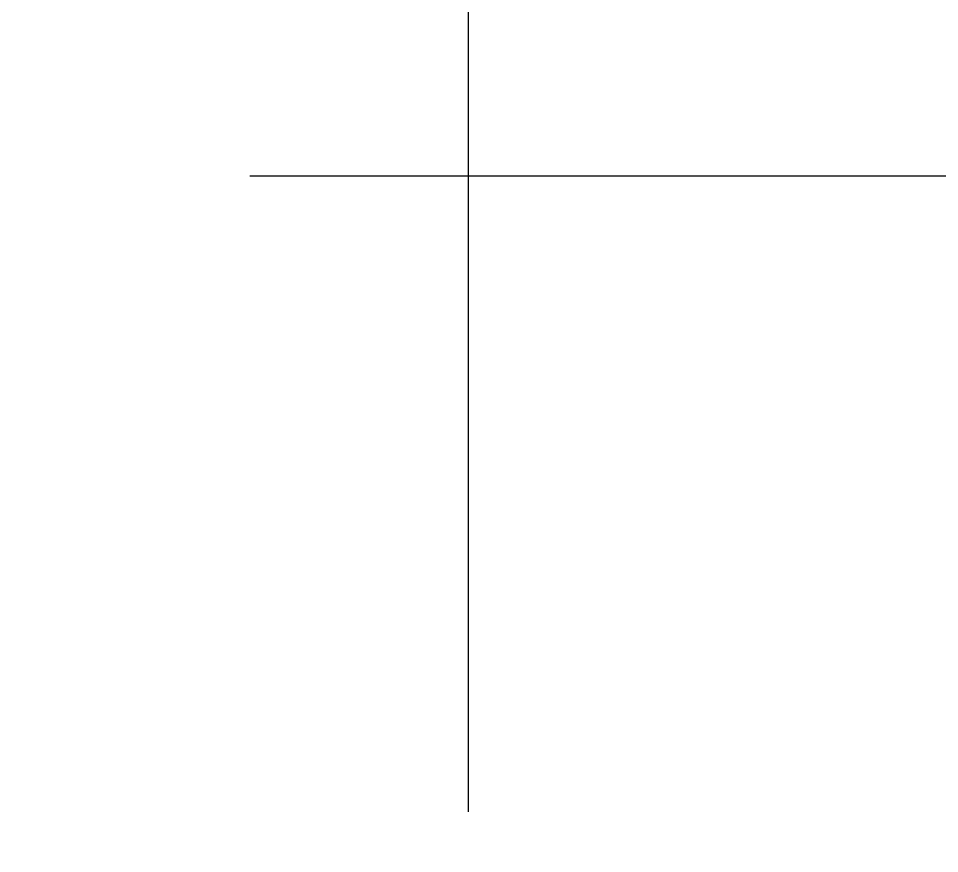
# Model space of a CAD drawing. Header units: millimetres. Extents: x 19 to 123, y 15 to 146.
# Drawn here: x 106.062 to 109.21, y 136.221 to 139.076 of the extents above; entities that cross this region are included whole.
import ezdxf

# ---------------------------------------------------------------- set-up
doc = ezdxf.new("R2010")
doc.units = ezdxf.units.MM
doc.linetypes.add('00 Ground$0$Dash', pattern=[6.35, 3.175, -3.175])
doc.layers.add('00 Ground$0$A-Proyecciones', color=252, linetype='Continuous', lineweight=0)
doc.layers.add('00 Ground$0$PUENTE GRUA', color=5, linetype='Continuous')

# ---------------------------------------------------------------- blocks, each defined once
blk = doc.blocks.new('00 Ground$0$Pata Arco')
at = {"layer": 'Defpoints'}
blk.add_line((2.7291, 1.3527), (-4.0978, 1.3527), dxfattribs=at)
blk = doc.blocks.new('*U198')
at = {"layer": '00 Ground$0$A-Proyecciones', "rotation": 180}
blk.add_blockref('00 Ground$0$Pata Arco', (35.9822, 0), dxfattribs=at)
blk = doc.blocks.new('*U197')
at = {"layer": '00 Ground$0$A-Proyecciones', "color": 0, "linetype": 'ByBlock', "lineweight": -2}
blk.add_blockref('*U198', (0, 73), dxfattribs=at)

msp = doc.modelspace()

# ---------------------------------------------------------------- linework, layer by layer
at = {"layer": '00 Ground$0$PUENTE GRUA', "color": 242, "linetype": '00 Ground$0$Dash'}
msp.add_lwpolyline([(39.5998, 139.5387), (107.5998, 139.5387), (107.5998, 67.5379), (39.5998, 67.5379)], close=True, dxfattribs=at)

# ---------------------------------------------------------------- block references
at = {"layer": '00 Ground$0$A-Proyecciones'}
msp.add_blockref('*U197', (73.5998, 66.8913), dxfattribs=at)

doc.saveas('drawing.dxf')
